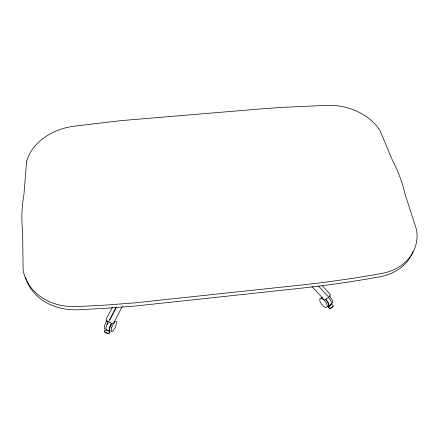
<?xml version="1.0" encoding="UTF-8"?>
<svg xmlns="http://www.w3.org/2000/svg" width="439" height="439" viewBox="0 0 439 439"><rect width="100%" height="100%" fill="white"/><g stroke="black" fill="none" stroke-linecap="round" stroke-linejoin="round"><path stroke-width="0.66" d="M106.776 329.585L106.891 329.941M110.612 326.512L111.303 324.849M107.506 324.63L108.203 322.967M111.27 323.269L109.717 326.956L109.201 330.046L109.64 331.044L105.975 329.81L105.042 330.232L104.57 331.083L104.872 332.29L105.453 332.735L108.345 333.684L109.278 333.256L109.745 332.405L109.443 331.198L108.867 330.754M107.928 321.941L106.375 325.606L105.865 328.696L106.633 329.744M111.588 323.395L110.041 327.071L109.52 330.155L110.266 331.198M106.304 321.293L104.745 324.959L104.246 328.043L105.02 329.096M113.399 323.45L122.24 306.625M112.422 307.223L106.062 319.268L106.271 320.618L109.24 321.798M109.657 332.087L109.19 332.938L108.257 333.366L104.784 331.972M104.663 331.407L105.135 330.556M109.382 331.445L109.991 330.38M333.009 306.559L330.951 308.343L329.31 308.392L328.641 307.695L328.581 306.823L330.644 305.045M330.49 305.434L330.194 305.813L329.519 305.593M327.571 306.707L328.668 305.495L327.933 302.641L325.716 299.502M331.708 303.634L332.822 302.411L332.103 299.557L329.892 296.429M328.844 296.523L329.865 295.771M324.717 299.985L329.854 296.21L330.232 294.404L322.5 285.893M330.441 304.578L331.544 303.354L330.825 300.506L328.608 297.373M321.244 297.746L322.456 297.626M328.471 306.373L329.14 306.592M106.425 321.046L112.927 323.631M106.836 330.221L109.53 331.516M327.653 306.356L328.531 307.223M311.877 286.387L324.234 299.914M318.555 286.014L327.62 296.106M330.441 304.441L328.273 306.411L328.915 305.319L328.191 302.466L325.968 299.316M413.05 251.333A55.155 43.702 18.6 0 1 379.472 276.877A654.769 340.779 0.4 0 1 300.688 288.236L134.943 306.071L106.534 308.227L78.01 309.758A57.46 47.489 -15.6 0 1 25.473 277.047M319.96 298.685L319.801 300.852L321.364 304.002L323.916 306.68L326.292 307.657L327.384 306.444L326.649 303.596L324.426 300.452L321.782 298.515L319.96 298.685M26.587 161.59L23.893 194.905A192.897 156.871 2.4 0 0 22.647 231.616L23.097 270.007A57.97 47.747 -15.4 0 0 76.913 306.609L105.678 305.072L134.312 302.91L301.626 284.988A658.769 340.779 0.4 0 0 381.09 273.574A55.627 43.905 18.5 0 0 416.562 229.668L405.164 194.504A192.924 156.882 2.5 0 0 392.773 161.053L380.119 130.822A50.145 36.914 11.9 0 0 327.554 105.322L282.387 107.352L259.778 109.004L120.736 120.654L73.318 126.306A52.406 39.587 -10 0 0 26.587 161.59M111.671 327.719L111.144 330.808L111.885 331.846C114.864 329.393 116.615 325.211 116.302 321.364L115.056 321.54L113.224 324.048L111.671 327.719M116.384 307.026L109.448 320.349L116.39 307.026M333.141 306.23L330.408 308.266L329.442 308.063L328.773 307.36L329.102 305.95L331.44 304.457L332.405 304.661L333.075 305.357L333.141 306.23"/></g></svg>
